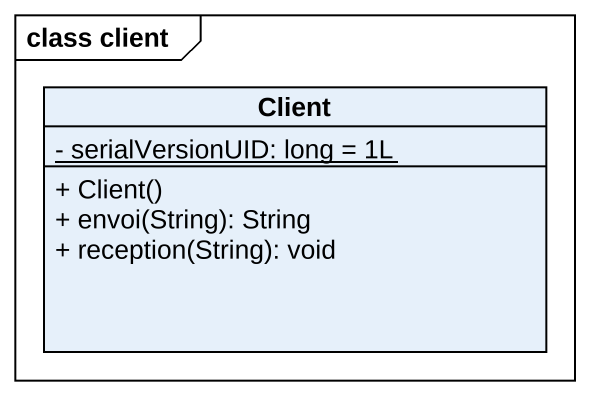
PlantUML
@startuml
mainframe class client
hide circle
hide empty members
skinparam classAttributeIconSize 0
class Client {
  {static} - serialVersionUID: long = 1L
  + Client()
  + envoi(String): String
  + reception(String): void
}
@enduml
